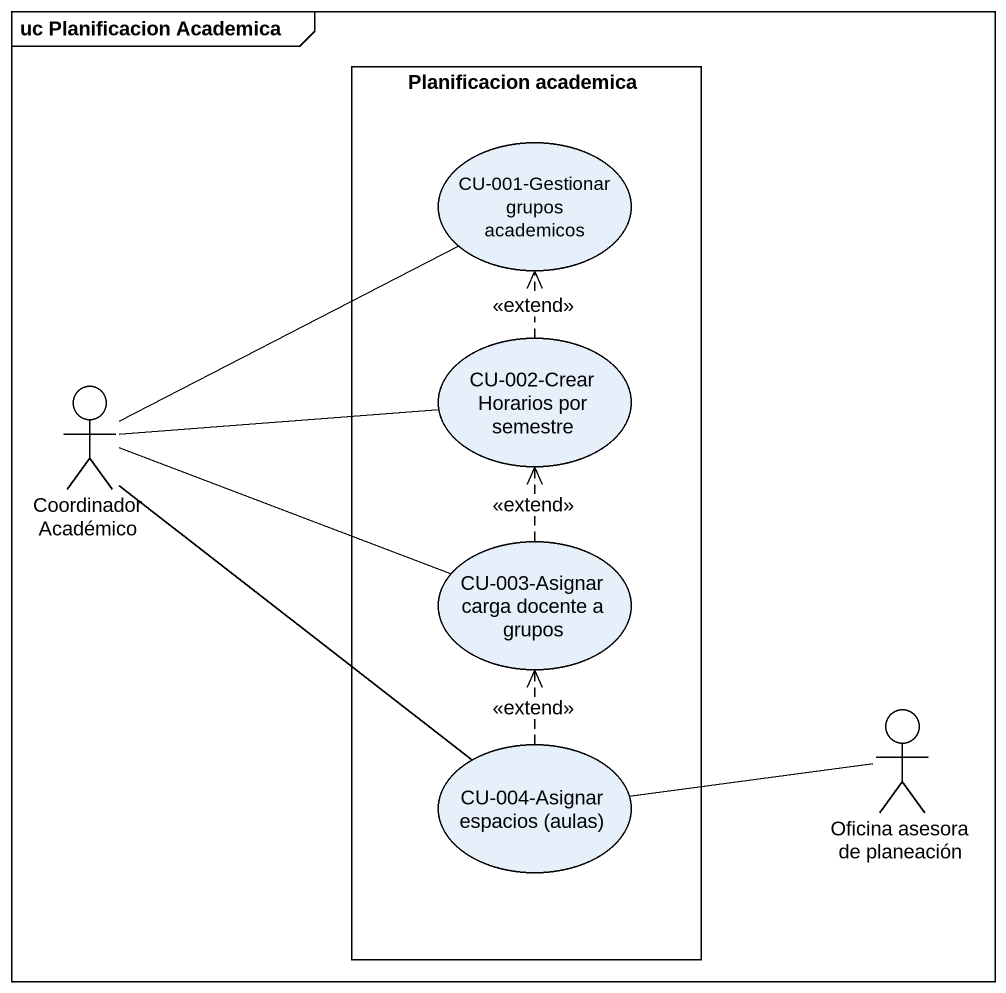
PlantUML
@startuml
mainframe uc Planificacion Academica
rectangle "Planificacion academica" as Planificacion_academica {
  usecase "CU-001-Gestionar grupos academicos" as CU_001_Gestionar_grupos
  usecase "CU-002-Crear Horarios por semestre" as CU_002_Crear_Horarios_por
  usecase "CU-003-Asignar carga docente a grupos" as CU_003_Asignar_carga
  usecase "CU-004-Asignar espacios (aulas)" as CU_004_Asignar_espacios
}
actor "Coordinador Académico" as Coordinador_Académico
actor "Oficina asesora de planeación" as Oficina_asesora_de
CU_002_Crear_Horarios_por .up.> CU_001_Gestionar_grupos : <<extend>>
Coordinador_Académico -right- CU_001_Gestionar_grupos
Coordinador_Académico -right- CU_002_Crear_Horarios_por
Coordinador_Académico -right- CU_003_Asignar_carga
Coordinador_Académico -- CU_004_Asignar_espacios
CU_003_Asignar_carga .up.> CU_002_Crear_Horarios_por : <<extend>>
CU_004_Asignar_espacios .up.> CU_003_Asignar_carga : <<extend>>
Oficina_asesora_de -left- CU_004_Asignar_espacios
@enduml
